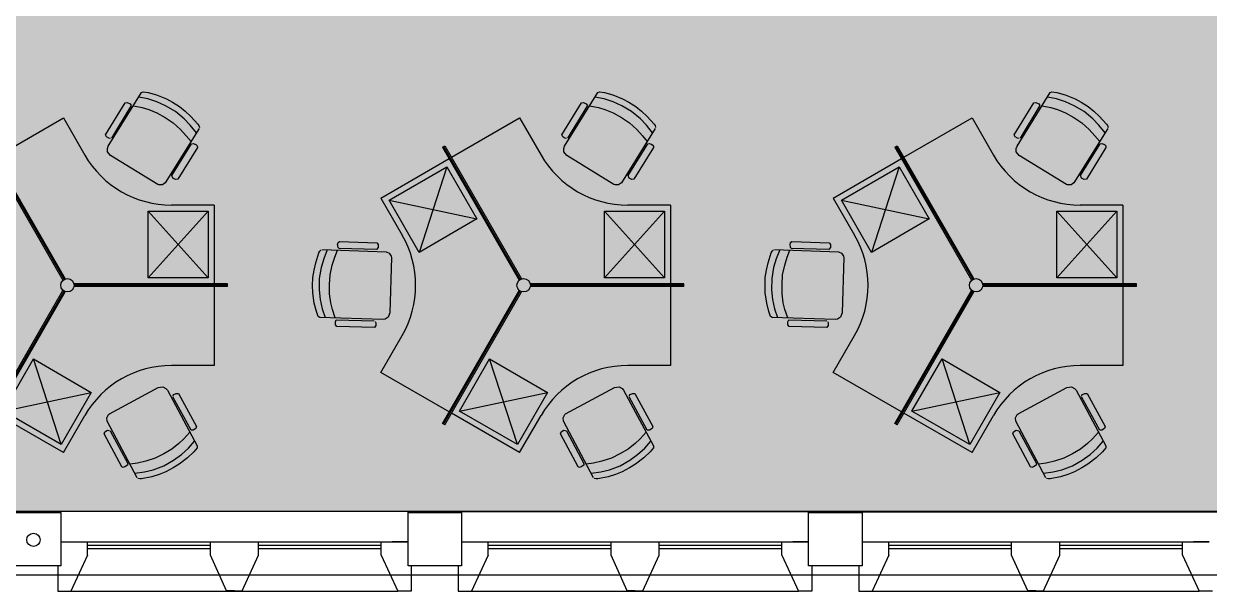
# Model space of a CAD drawing. Header units: millimetres. Extents: x -48614 to 110435, y -11020 to 74943.
# Drawn here: x -14606 to -5728, y -10109 to -5862 of the extents above; entities that cross this region are included whole.
import ezdxf

# ---------------------------------------------------------------- set-up
doc = ezdxf.new("R2010")
doc.units = ezdxf.units.MM
for name, color, linetype in [('COLUMNS_P5', 5, 'Continuous'), ('FURNITURE', 40, 'Continuous'), ('GROS$', 1, 'Continuous'), ('HL-TMP', 7, 'Continuous'), ('RM$', 5, 'Continuous'), ('WA_EXT', 7, 'Continuous'), ('WN', 4, 'Continuous')]:
    doc.layers.add(name, color=color, linetype=linetype)

msp = doc.modelspace()

# ---------------------------------------------------------------- hatches: boundary and pattern name
at = {"layer": 'HL-TMP', "true_color": 0x333333}
h = msp.add_hatch(color=250, dxfattribs=at)
h.paths.add_polyline_path([(-25127.7, 27580.8), (-25227.7, 27580.8), (-25227.7, 27980.8), (-25127.7, 27980.8), (-25127.7, 30580.8), (-25227.7, 30580.8), (-25227.7, 30980.8), (-24952.7, 30980.8), (-24952.7, 33580.8), (-25227.7, 33580.8), (-25227.7, 33980.8), (-25127.7, 33980.8), (-25127.7, 36580.8), (-26427.7, 36580.8), (-26427.7, 34598), (-26327.7, 34598), (-26327.7, 34198), (-26610.6, 33915.2), (-26681.3, 33985.9), (-27482.7, 33184.4), (-27412, 33113.7), (-27694.9, 32830.8), (-28094.9, 32830.8), (-28094.9, 32930.8), (-29260.6, 32930.8), (-29260.6, 32774.3), (-29313.5, 31773.6), (-29319.4, 31716), (-29477.7, 30723.9), (-29524.2, 30556.5), (-29560.3, 30566.6), (-29617.9, 30580.8), (-30010.3, 29262.6), (-30094.6, 29044), (-30765.4, 27670.8), (-31577.7, 27670.9), (-35227.7, 27670.9), (-35227.7, 27580.8), (-35302.7, 27580.8), (-35302.7, 24980.8), (-35227.7, 24980.8), (-35227.7, 24580.8), (-35402.7, 24580.8), (-35402.7, 21980.8), (-35227.7, 21980.8), (-35227.7, 21580.8), (-35302.7, 21580.8), (-35302.7, 18980.8), (-35227.7, 18980.8), (-35227.7, 18863.3), (-32863.2, 18863.3), (-32790.7, 18935.8), (-32438.7, 18935.8), (-32438.7, 18890.8), (-31992.7, 18890.8), (-31992.7, 18915.8), (-28562.7, 18915.8), (-28562.7, 18890.8), (-28116.7, 18890.8), (-28116.7, 18935.8), (-27764.7, 18935.8), (-27692.2, 18863.3), (-25227.7, 18863.3), (-25227.7, 18980.8), (-25127.7, 18980.8), (-25127.7, 21580.8), (-25227.7, 21580.8), (-25227.7, 21980.8), (-25127.7, 21980.8), (-25127.7, 24580.8), (-25227.7, 24580.8), (-25227.7, 24980.8), (-25127.7, 24980.8)], flags=0)
h.paths.add_polyline_path([(18272.3, -5493.2), (18272.3, -4703.2), (19322.3, -4703.2), (22872.3, -4703.2), (22872.3, -2419.2), (22772.3, -2419.2), (22772.3, -1976.2), (22772.3, -1886.2), (22772.3, -519.2), (22772.3, 580.8), (22772.3, 946.8), (22763.8, 4454.5), (22762.3, 5080.8), (22762.3, 5458.8), (22762.3, 8080.8), (22772.3, 8080.8), (22772.3, 8510.8), (21492.3, 8510.8), (21492.3, 8380.8), (21272.3, 8380.8), (21272.3, 9755.8), (17912.3, 9755.8), (17912.3, 5225.8), (17212.3, 5225.8), (17212.3, 5080.8), (17212.3, 3085.8), (15722.3, 3085.8), (15722.3, -3094.2), (15272.3, -3094.2), (12362.3, -3094.2), (9327.3, -3094.2), (3582.3, -3094.2), (3582.3, -3981.7), (4783.3, -3981.7), (4783.3, -5174.2), (5507.3, -5174.2), (6517.3, -5174.2), (6517.3, -9509.2), (18272.3, -9509.2)], flags=0)
h.paths.add_polyline_path([(1917.3, 52870.8), (1917.3, 52980.8), (1917.3, 54725.8), (-3972.7, 54725.8), (-3972.7, 52980.8), (-4407.7, 52980.8), (-4407.7, 44280.8), (-3972.7, 44280.8), (-3972.7, 41080.8), (1917.3, 41080.8)], flags=0)
h.paths.add_polyline_path([(12172.3, 53580.8), (12562.3, 53580.8), (12562.3, 54780.8), (11022.3, 54780.8), (7932.3, 54780.8), (5172.3, 54780.8), (5172.3, 55000.8), (5172.3, 57580.8), (5027.3, 57580.8), (5027.3, 56975.8), (5027.3, 56370.8), (3649.8, 56370.8), (2272.3, 56370.8), (2272.3, 54725.8), (2027.3, 54725.8), (2027.3, 52980.8), (3172.3, 52980.8), (3172.3, 53580.8), (3772.3, 53580.8), (3772.3, 52980.8), (4582.3, 52980.8), (4582.3, 52640.8), (4582.3, 44610.8), (7012.3, 44610.8), (7012.3, 42150.8), (7012.3, 41190.8), (8537.3, 41190.8), (8537.3, 49350.8), (7562.3, 49350.8), (7562.3, 52980.8), (12172.3, 52980.8)], flags=0)
h.paths.add_polyline_path([(-42887.7, 6715.8), (-47227.7, 6715.8), (-47227.7, 6580.8), (-47427.7, 6580.8), (-47427.7, 5280.8), (-44127.7, 5280.8), (-44127.7, 5395.8), (-44017.7, 5395.8), (-44017.7, 3330.8), (-44017.7, 630.8), (-44017.7, -664.2), (-41947.7, -664.2), (-40277.7, -664.2), (-40277.7, -569.2), (-40277.7, 2430.8), (-40277.7, 5380.8), (-42580.2, 5380.8), (-42887.7, 5380.8)], flags=0)
h.paths.add_polyline_path([(45417.3, 39580.8), (45172.3, 39580.8), (45172.3, 39725.8), (40672.3, 39725.8), (40672.3, 41080.8), (38172.3, 41080.8), (38062.3, 41080.8), (33772.3, 41080.8), (33172.3, 41080.8), (31772.3, 41080.8), (30172.3, 41080.8), (26272.3, 41080.8), (24497.3, 41080.8), (24497.3, 36980.8), (24672.3, 36980.8), (24672.3, 36690.8), (27922.3, 36690.8), (27922.3, 36980.8), (28522.3, 36980.8), (28522.3, 36690.8), (30733.6, 36690.8), (31772.3, 36690.8), (31772.3, 36980.8), (32172.3, 36980.8), (32172.3, 36835.8), (33172.3, 36835.8), (33172.3, 36980.8), (38172.3, 36980.8), (43472.3, 36980.8), (45172.3, 36980.8), (45172.3, 37430.8), (45417.3, 37430.8)], flags=0)
h.paths.add_polyline_path([(54472.3, 39951.2), (55614.6, 40616.7), (55614.6, 42326.8), (55614.6, 42597), (56378.3, 43041.9), (54357.3, 46510.8), (51587.2, 46510.8), (47549.9, 39580.8), (45527.3, 39580.8), (45527.3, 37430.8), (45772.3, 37430.8), (45772.3, 36980.8), (47549.9, 36980.8), (51587.2, 30050.8), (54357.3, 30050.8), (56378.3, 33519.8), (55614.6, 33964.7), (55614.6, 35634.9), (55614.6, 35944.9), (54472.3, 36610.4)], flags=0)
h.paths.add_polyline_path([(12272.3, 33580.8), (12272.3, 33980.8), (12872.3, 33980.8), (12872.3, 36580.8), (12272.3, 36580.8), (12272.3, 37180.8), (9672.3, 37180.8), (9672.3, 36580.8), (9272.3, 36580.8), (9272.3, 37180.8), (6672.3, 37180.8), (6672.3, 36580.8), (6372.3, 36580.8), (6372.3, 30730.8), (572.3, 30730.8), (572.3, 31465.2), (961.7, 31531.6), (730, 32890.7), (572.3, 32863.8), (572.3, 33680.8), (572.3, 34497.9), (572.3, 35896.4), (572.3, 36580.8), (272.3, 36580.8), (272.3, 37180.8), (-2327.7, 37180.8), (-2327.7, 36580.8), (-2627.7, 36580.8), (-2627.7, 35896.4), (-3017.1, 35830.1), (-2785.4, 34471), (-2785.4, 34471), (-2627.7, 34497.9), (-2627.7, 32863.8), (-2627.7, 31465.2), (-2627.7, 30730.8), (-8427.7, 30730.8), (-8427.7, 36580.8), (-14327.7, 36580.8), (-14327.7, 33980.8), (-14327.7, 27580.8), (-14582.7, 27580.8), (-14582.7, 24980.8), (-14327.7, 24980.8), (-14327.7, 24580.8), (-14582.7, 24580.8), (-14582.7, 21980.8), (-14327.7, 21980.8), (-14327.7, 21580.8), (-14582.7, 21580.8), (-14582.7, 18980.8), (-14327.7, 18980.8), (-14327.7, 18580.8), (-14582.7, 18580.8), (-14582.7, 15980.8), (-14327.7, 15980.8), (-14327.7, 15580.8), (-14582.7, 15580.8), (-14582.7, 12980.8), (-14327.7, 12980.8), (-14327.7, 12580.8), (-14927.7, 12580.8), (-14927.7, 12725.8), (-24627.7, 12725.8), (-24627.7, 12580.8), (-25227.7, 12580.8), (-25227.7, 12580.8), (-26502.7, 12580.8), (-26502.7, 9980.8), (-26327.7, 9980.8), (-21427.7, 9980.8), (-21427.7, 9870.8), (-21477.7, 9870.8), (-21477.7, 6825.8), (-21427.7, 6825.8), (-21427.7, 6735.8), (-21477.7, 6735.8), (-21477.7, 3835.8), (-20482.7, 3835.8), (-20482.7, 3115.8), (-17727.7, 3115.8), (-17727.7, 3195.8), (-17727.7, 10035.8), (-14327.7, 10035.8), (-14327.7, 8600.8), (-13277.7, 8600.8), (-13277.7, 8745.8), (-11997.7, 8745.8), (-11997.7, 8600.8), (-11057.8, 8600.8), (-11057.8, 8745.8), (-9577.7, 8745.8), (-9577.7, 8535.8), (-8527.7, 8535.8), (-8527.7, 7447.9), (-8477.7, 7447.9), (-8477.7, 5916.1), (-8527.7, 5916.1), (-8527.7, 5577.8), (-8477.7, 5577.8), (-8477.7, 4677.8), (-8527.7, 4677.8), (-8527.7, 4477.8), (-8477.7, 4477.8), (-8477.7, 3577.8), (-8527.7, 3577.8), (-8527.7, 3195.8), (-8417.7, 3195.8), (-5257.7, 3195.8), (-2377.7, 3195.8), (-2377.7, 3115.8), (322.3, 3115.8), (322.3, 3195.8), (3202.3, 3195.8), (3202.3, 3115.8), (6362.3, 3115.8), (6362.3, 7151.8), (17862.3, 7151.8), (17862.3, 9780.8), (15692.3, 9780.8), (15692.3, 9380.8), (15272.3, 9380.8), (15272.3, 9980.8), (12872.3, 9980.8), (12872.3, 9580.8), (12672.3, 9580.8), (12672.3, 9380.8), (12272.3, 9380.8), (12272.3, 9980.8), (9672.3, 9980.8), (9672.3, 9380.8), (9272.3, 9380.8), (9272.3, 9980.8), (6672.3, 9980.8), (6672.3, 9380.8), (6272.3, 9380.8), (6272.3, 9980.8), (3672.3, 9980.8), (3672.3, 9380.8), (3272.3, 9380.8), (3272.3, 9980.8), (672.3, 9980.8), (672.3, 9380.8), (272.3, 9380.8), (272.3, 9980.8), (-2327.7, 9980.8), (-2327.7, 9380.8), (-2727.7, 9380.8), (-2727.7, 9980.8), (-5327.7, 9980.8), (-5327.7, 9380.8), (-5727.7, 9380.8), (-5727.7, 9980.8), (-8327.7, 9980.8), (-8327.7, 9380.8), (-8727.7, 9380.8), (-8727.7, 9980.8), (-11327.7, 9980.8), (-11327.7, 9380.8), (-11727.7, 9380.8), (-11727.7, 9980.8), (15692.3, 9980.8), (15692.3, 9780.8), (17862.3, 9780.8), (21272.3, 9780.8), (21272.3, 9980.8), (21852.3, 9980.8), (23322.3, 9980.8), (24347.2, 9980.8), (24347.2, 12580.8), (24272.3, 12580.8), (24272.3, 12755.8), (23172.3, 12755.8), (23172.3, 12580.8), (22572.3, 12580.8), (22572.3, 12980.8), (23172.3, 12980.8), (23172.3, 12805.8), (24272.3, 12805.8), (24272.3, 12980.8), (24697.3, 12980.8), (24697.3, 12805.8), (26327.3, 12805.8), (26327.3, 13065.8), (26413.1, 13156.6), (26744.5, 13054.1), (26753.1, 13046), (27065.6, 13376.7), (26967.6, 13743.4), (27055.9, 13836.8), (27176.3, 13836.8), (27332.3, 13490.8), (27992.3, 13490.8), (28148.3, 13836.8), (28296.3, 13836.8), (28452.3, 13490.8), (29112.3, 13490.8), (29268.3, 13836.8), (29388.6, 13836.8), (29476.9, 13743.4), (29379, 13376.7), (29687.5, 13050.2), (29691.5, 13046), (29700.1, 13054.1), (30031.5, 13156.6), (30117.3, 13065.8), (30117.3, 12805.8), (31747.3, 12805.8), (31747.3, 12980.8), (32172.3, 12980.8), (32172.3, 12765.8), (33172.3, 12765.8), (33172.3, 15580.8), (22572.3, 15580.8), (22572.3, 15980.8), (22872.3, 15980.8), (22872.3, 18580.8), (22572.3, 18580.8), (22572.3, 18980.8), (22872.3, 18980.8), (22872.3, 21580.8), (22572.3, 21580.8), (22572.3, 21980.8), (22847.3, 21980.8), (22847.3, 24580.8), (15532.3, 24580.8), (15532.3, 33835.8), (12872.3, 33835.8), (12872.3, 33580.8), (12272.3, 33580.8), (12272.3, 30980.8), (12872.3, 30980.8), (12872.3, 30580.8), (12272.3, 30580.8), (12272.3, 27980.8), (12872.3, 27980.8), (12872.3, 27580.8), (12272.3, 27580.8), (12272.3, 24980.8), (12872.3, 24980.8), (12872.3, 24580.8), (12272.3, 24580.8), (12272.3, 21980.8), (12872.3, 21980.8), (12872.3, 21580.8), (12272.3, 21580.8), (12272.3, 18980.8), (12872.3, 18980.8), (12872.3, 18580.8), (12272.3, 18580.8), (12272.3, 15980.8), (12872.3, 15980.8), (12872.3, 15580.8), (12272.3, 15580.8), (12272.3, 12980.8), (12872.3, 12980.8), (12872.3, 12580.8), (12272.3, 12580.8)], flags=0)
h.paths.add_polyline_path([(322.3, 3070.8), (-2377.7, 3070.8), (-2377.7, 840.8), (-2377.7, -1759.2), (-2377.7, -3054.2), (322.3, -3054.2), (322.3, -359.2)], flags=0)
h.paths.add_polyline_path([(12272.3, 33580.8), (12272.3, 33980.8), (12872.3, 33980.8), (12872.3, 36580.8), (12272.3, 36580.8), (12272.3, 37180.8), (9672.3, 37180.8), (9672.3, 36580.8), (9272.3, 36580.8), (9272.3, 37180.8), (6672.3, 37180.8), (6672.3, 36580.8), (6372.3, 36580.8), (6372.3, 30730.8), (572.3, 30730.8), (572.3, 31465.2), (961.7, 31531.6), (730, 32890.7), (572.3, 32863.8), (572.3, 33680.8), (572.3, 34497.9), (572.3, 35896.4), (572.3, 36580.8), (272.3, 36580.8), (272.3, 37180.8), (-2327.7, 37180.8), (-2327.7, 36580.8), (-2627.7, 36580.8), (-2627.7, 35896.4), (-3017.1, 35830.1), (-2785.4, 34471), (-2785.4, 34471), (-2627.7, 34497.9), (-2627.7, 32863.8), (-2627.7, 31465.2), (-2627.7, 30730.8), (-8427.7, 30730.8), (-8427.7, 36580.8), (-14327.7, 36580.8), (-14327.7, 33980.8), (-14327.7, 27580.8), (-14582.7, 27580.8), (-14582.7, 24980.8), (-14327.7, 24980.8), (-14327.7, 24580.8), (-14582.7, 24580.8), (-14582.7, 21980.8), (-14327.7, 21980.8), (-14327.7, 21580.8), (-14582.7, 21580.8), (-14582.7, 18980.8), (-14327.7, 18980.8), (-14327.7, 18580.8), (-14582.7, 18580.8), (-14582.7, 15980.8), (-14327.7, 15980.8), (-14327.7, 15580.8), (-14582.7, 15580.8), (-14582.7, 12980.8), (-14327.7, 12980.8), (-14327.7, 12580.8), (-14927.7, 12580.8), (-14927.7, 12725.8), (-24627.7, 12725.8), (-24627.7, 12580.8), (-25227.7, 12580.8), (-25227.7, 12580.8), (-26502.7, 12580.8), (-26502.7, 9980.8), (-26327.7, 9980.8), (-21427.7, 9980.8), (-21427.7, 9870.8), (-21477.7, 9870.8), (-21477.7, 6825.8), (-21427.7, 6825.8), (-21427.7, 6735.8), (-21477.7, 6735.8), (-21477.7, 3835.8), (-20482.7, 3835.8), (-20482.7, 3115.8), (-17727.7, 3115.8), (-17727.7, 3195.8), (-17727.7, 10035.8), (-14327.7, 10035.8), (-14327.7, 8600.8), (-13277.7, 8600.8), (-13277.7, 8745.8), (-11997.7, 8745.8), (-11997.7, 8600.8), (-11057.8, 8600.8), (-11057.8, 8745.8), (-9577.7, 8745.8), (-9577.7, 8535.8), (-8527.7, 8535.8), (-8527.7, 7447.9), (-8477.7, 7447.9), (-8477.7, 5916.1), (-8527.7, 5916.1), (-8527.7, 5577.8), (-8477.7, 5577.8), (-8477.7, 4677.8), (-8527.7, 4677.8), (-8527.7, 4477.8), (-8477.7, 4477.8), (-8477.7, 3577.8), (-8527.7, 3577.8), (-8527.7, 3195.8), (-8417.7, 3195.8), (-5257.7, 3195.8), (-2377.7, 3195.8), (-2377.7, 3115.8), (322.3, 3115.8), (322.3, 3195.8), (3202.3, 3195.8), (3202.3, 3115.8), (6362.3, 3115.8), (6362.3, 7151.8), (17862.3, 7151.8), (17862.3, 9780.8), (15692.3, 9780.8), (15692.3, 9380.8), (15272.3, 9380.8), (15272.3, 9980.8), (12872.3, 9980.8), (12872.3, 9580.8), (12672.3, 9580.8), (12672.3, 9380.8), (12272.3, 9380.8), (12272.3, 9980.8), (9672.3, 9980.8), (9672.3, 9380.8), (9272.3, 9380.8), (9272.3, 9980.8), (6672.3, 9980.8), (6672.3, 9380.8), (6272.3, 9380.8), (6272.3, 9980.8), (3672.3, 9980.8), (3672.3, 9380.8), (3272.3, 9380.8), (3272.3, 9980.8), (672.3, 9980.8), (672.3, 9380.8), (272.3, 9380.8), (272.3, 9980.8), (-2327.7, 9980.8), (-2327.7, 9380.8), (-2727.7, 9380.8), (-2727.7, 9980.8), (-5327.7, 9980.8), (-5327.7, 9380.8), (-5727.7, 9380.8), (-5727.7, 9980.8), (-8327.7, 9980.8), (-8327.7, 9380.8), (-8727.7, 9380.8), (-8727.7, 9980.8), (-11327.7, 9980.8), (-11327.7, 9380.8), (-11727.7, 9380.8), (-11727.7, 9980.8), (15692.3, 9980.8), (15692.3, 9780.8), (17862.3, 9780.8), (21272.3, 9780.8), (21272.3, 9980.8), (21852.3, 9980.8), (23322.3, 9980.8), (24347.2, 9980.8), (24347.2, 12580.8), (24272.3, 12580.8), (24272.3, 12755.8), (23172.3, 12755.8), (23172.3, 12580.8), (22572.3, 12580.8), (22572.3, 12980.8), (23172.3, 12980.8), (23172.3, 12805.8), (24272.3, 12805.8), (24272.3, 12980.8), (24697.3, 12980.8), (24697.3, 12805.8), (26327.3, 12805.8), (26327.3, 13065.8), (26413.1, 13156.6), (26744.5, 13054.1), (26753.1, 13046), (27065.6, 13376.7), (26967.6, 13743.4), (27055.9, 13836.8), (27176.3, 13836.8), (27332.3, 13490.8), (27992.3, 13490.8), (28148.3, 13836.8), (28296.3, 13836.8), (28452.3, 13490.8), (29112.3, 13490.8), (29268.3, 13836.8), (29388.6, 13836.8), (29476.9, 13743.4), (29379, 13376.7), (29687.5, 13050.2), (29691.5, 13046), (29700.1, 13054.1), (30031.5, 13156.6), (30117.3, 13065.8), (30117.3, 12805.8), (31747.3, 12805.8), (31747.3, 12980.8), (32172.3, 12980.8), (32172.3, 12765.8), (33172.3, 12765.8), (33172.3, 15580.8), (22572.3, 15580.8), (22572.3, 15980.8), (22872.3, 15980.8), (22872.3, 18580.8), (22572.3, 18580.8), (22572.3, 18980.8), (22872.3, 18980.8), (22872.3, 21580.8), (22572.3, 21580.8), (22572.3, 21980.8), (22847.3, 21980.8), (22847.3, 24580.8), (15532.3, 24580.8), (15532.3, 33835.8), (12872.3, 33835.8), (12872.3, 33580.8), (12272.3, 33580.8), (12272.3, 30980.8), (12872.3, 30980.8), (12872.3, 30580.8), (12272.3, 30580.8), (12272.3, 27980.8), (12872.3, 27980.8), (12872.3, 27580.8), (12272.3, 27580.8), (12272.3, 24980.8), (12872.3, 24980.8), (12872.3, 24580.8), (12272.3, 24580.8), (12272.3, 21980.8), (12872.3, 21980.8), (12872.3, 21580.8), (12272.3, 21580.8), (12272.3, 18980.8), (12872.3, 18980.8), (12872.3, 18580.8), (12272.3, 18580.8), (12272.3, 15980.8), (12872.3, 15980.8), (12872.3, 15580.8), (12272.3, 15580.8), (12272.3, 12980.8), (12872.3, 12980.8), (12872.3, 12580.8), (12272.3, 12580.8)], flags=0)
h.paths.add_polyline_path([(54472.3, 39951.2), (55614.6, 40616.7), (55614.6, 42326.8), (55614.6, 42597), (56378.3, 43041.9), (54357.3, 46510.8), (51587.2, 46510.8), (47549.9, 39580.8), (45527.3, 39580.8), (45527.3, 37430.8), (45772.3, 37430.8), (45772.3, 36980.8), (47549.9, 36980.8), (51587.2, 30050.8), (54357.3, 30050.8), (56378.3, 33519.8), (55614.6, 33964.7), (55614.6, 35634.9), (55614.6, 35944.9), (54472.3, 36610.4)], flags=0)
h.paths.add_polyline_path([(-2582.7, -5289.2), (-4187.7, -5289.2), (-5147.7, -5289.2), (-5147.7, -3094.2), (-8637.7, -3094.2), (-8637.7, 2265.8), (-14417.7, 2265.8), (-14417.7, 205.8), (-13197.7, 205.8), (-13197.7, 415.8), (-11382.7, 415.8), (-11382.7, -3094.2), (-11642.7, -3094.2), (-13137.7, -3094.2), (-13137.7, -1629.2), (-13137.7, 50.8), (-14417.7, 50.8), (-14417.7, -3094.2), (-17727.7, -3094.2), (-17727.7, -1749.2), (-17727.7, 3070.8), (-20482.7, 3070.8), (-20482.7, 1567.8), (-20482.7, 690.8), (-20482.7, -2264.2), (-21427.7, -2264.2), (-24827.7, -2264.2), (-24827.7, -5174.2), (-21427.7, -5174.2), (-20482.7, -5174.2), (-20482.7, -9509.2), (-17727.7, -9509.2), (-17727.7, -9299.2), (-17327.7, -9299.2), (-17327.7, -9509.2), (-5572.7, -9509.3), (-5572.7, -6519.2), (-5472.7, -6519.2), (-2582.7, -6519.2)], flags=0)
h.paths.add_polyline_path([(-42887.7, 6715.8), (-47227.7, 6715.8), (-47227.7, 6580.8), (-47427.7, 6580.8), (-47427.7, 5280.8), (-44127.7, 5280.8), (-44127.7, 5395.8), (-44017.7, 5395.8), (-44017.7, 3330.8), (-44017.7, 630.8), (-44017.7, -664.2), (-41947.7, -664.2), (-40277.7, -664.2), (-40277.7, -569.2), (-40277.7, 2430.8), (-40277.7, 5380.8), (-42580.2, 5380.8), (-42887.7, 5380.8)], flags=0)

# ---------------------------------------------------------------- linework, layer by layer
at = {"layer": 'COLUMNS_P5', "linetype": 'Continuous', "lineweight": -3}
for points in [[(-14327.7, -9519.2), (-14327.7, -9919.2), (-14727.7, -9919.2), (-14727.7, -9519.2)], [(-11327.7, -9519.2), (-11327.7, -9919.2), (-11727.7, -9919.2), (-11727.7, -9519.2)], [(-8727.7, -9519.2), (-8327.7, -9519.2), (-8327.7, -9919.2), (-8727.7, -9919.2)]]:
    msp.add_lwpolyline(points, close=True, dxfattribs=at)
msp.add_circle((-14532.8, -9724.3), 50, dxfattribs=at)
at = {"layer": 'FURNITURE'}
for p, q in [((-13972, -6778.1), (-13723.4, -6377.1)), ((-13723.4, -6377.1), (-13711.1, -6370.1)), ((-13711.1, -6370.1), (-13672.5, -6376.7)), ((-13672.5, -6376.7), (-13611, -6394.2)), ((-10555.5, -6778.1), (-10307, -6377.1)), ((-10307, -6377.1), (-10294.7, -6370.1)), ((-10294.7, -6370.1), (-10256, -6376.7)), ((-10256, -6376.7), (-10194.6, -6394.2)), ((-7167.6, -6778.1), (-6919.1, -6377.1)), ((-6919.1, -6377.1), (-6906.8, -6370.1)), ((-6906.8, -6370.1), (-6868.1, -6376.7)), ((-6868.1, -6376.7), (-6806.7, -6394.2)), ((-13993.4, -6693), (-13845.4, -6453.1)), ((-13801.3, -6474.7), (-13949.3, -6717.4)), ((-13845.4, -6453.1), (-13830.2, -6450.1)), ((-13830.2, -6450.1), (-13809.4, -6461.6)), ((-13809.4, -6461.6), (-13801.3, -6474.7)), ((-13784.7, -6475.8), (-13718.2, -6488.9)), ((-13676.1, -6424.5), (-13744.6, -6411)), ((-13608.2, -6446.7), (-13676.1, -6424.5)), ((-13611, -6394.2), (-13537.1, -6424.5)), ((-13542.7, -6476.2), (-13608.2, -6446.7)), ((-13470, -6519.1), (-13542.7, -6476.2)), ((-13537.1, -6424.5), (-13490.5, -6449)), ((-13490.5, -6449), (-13437.9, -6481.6)), ((-10577, -6693), (-10429, -6453.1)), ((-10384.9, -6474.7), (-10532.9, -6717.4)), ((-10429, -6453.1), (-10413.8, -6450.1)), ((-10413.8, -6450.1), (-10392.9, -6461.6)), ((-10392.9, -6461.6), (-10384.9, -6474.7)), ((-10368.3, -6475.8), (-10301.7, -6488.9)), ((-10259.7, -6424.5), (-10328.2, -6411)), ((-10191.8, -6446.7), (-10259.7, -6424.5)), ((-10194.6, -6394.2), (-10120.7, -6424.5)), ((-10126.3, -6476.2), (-10191.8, -6446.7)), ((-10053.5, -6519.1), (-10126.3, -6476.2)), ((-10120.7, -6424.5), (-10074.1, -6449)), ((-10074.1, -6449), (-10021.5, -6481.6)), ((-7189.1, -6693), (-7041.1, -6453.1)), ((-6997, -6474.7), (-7145, -6717.4)), ((-7041.1, -6453.1), (-7025.9, -6450.1)), ((-7025.9, -6450.1), (-7005, -6461.6)), ((-7005, -6461.6), (-6997, -6474.7)), ((-6980.4, -6475.8), (-6913.8, -6488.9)), ((-6871.8, -6424.5), (-6940.3, -6411)), ((-6803.9, -6446.7), (-6871.8, -6424.5)), ((-6806.7, -6394.2), (-6732.8, -6424.5)), ((-6738.4, -6476.2), (-6803.9, -6446.7)), ((-6665.6, -6519.1), (-6738.4, -6476.2)), ((-6732.8, -6424.5), (-6686.2, -6449)), ((-6686.2, -6449), (-6633.6, -6481.6)), ((-14819.7, -6861.5), (-14308.7, -6566.5)), ((-14308.7, -6566.5), (-14148.4, -6844.2)), ((-13718.2, -6488.9), (-13669.8, -6503.4)), ((-13669.8, -6503.4), (-13608.1, -6528.4)), ((-13608.1, -6528.4), (-13546.5, -6564.3)), ((-13546.5, -6564.3), (-13486.9, -6603.4)), ((-13404.1, -6573.1), (-13470, -6519.1)), ((-13437.9, -6481.6), (-13395.6, -6516.6)), ((-13395.6, -6516.6), (-13353.7, -6555.8)), ((-13353.7, -6555.8), (-13300.8, -6612.8)), ((-11403.3, -6861.5), (-10892.3, -6566.5)), ((-10892.3, -6566.5), (-10732, -6844.2)), ((-10301.7, -6488.9), (-10253.4, -6503.4)), ((-10253.4, -6503.4), (-10191.7, -6528.4)), ((-10191.7, -6528.4), (-10130.1, -6564.3)), ((-10130.1, -6564.3), (-10070.5, -6603.4)), ((-9987.7, -6573.1), (-10053.5, -6519.1)), ((-10021.5, -6481.6), (-9979.2, -6516.6)), ((-9979.2, -6516.6), (-9937.3, -6555.8)), ((-9937.3, -6555.8), (-9884.4, -6612.8)), ((-8015.4, -6861.5), (-7504.4, -6566.5)), ((-7504.4, -6566.5), (-7344.1, -6844.2)), ((-6913.8, -6488.9), (-6865.5, -6503.4)), ((-6865.5, -6503.4), (-6803.8, -6528.4)), ((-6803.8, -6528.4), (-6742.2, -6564.3)), ((-6742.2, -6564.3), (-6682.6, -6603.4)), ((-6599.8, -6573.1), (-6665.6, -6519.1)), ((-6633.6, -6481.6), (-6591.3, -6516.6)), ((-6591.3, -6516.6), (-6549.4, -6555.8)), ((-6549.4, -6555.8), (-6496.5, -6612.8)), ((-13292.6, -6646.1), (-13545.4, -7052.7)), ((-13486.9, -6603.4), (-13431.6, -6653.1)), ((-13431.6, -6653.1), (-13387.9, -6700)), ((-13358.8, -6621), (-13404.1, -6573.1)), ((-13312.7, -6678.5), (-13358.8, -6621)), ((-13300.8, -6612.8), (-13294.3, -6623.9)), ((-13294.3, -6623.9), (-13290.4, -6639.2)), ((-9876.2, -6646.1), (-10128.9, -7052.7)), ((-10070.5, -6603.4), (-10015.2, -6653.1)), ((-10015.2, -6653.1), (-9971.5, -6700)), ((-9942.4, -6621), (-9987.7, -6573.1)), ((-9896.3, -6678.5), (-9942.4, -6621)), ((-9884.4, -6612.8), (-9877.9, -6623.9)), ((-9877.9, -6623.9), (-9873.9, -6639.2)), ((-6488.3, -6646.1), (-6741, -7052.7)), ((-6682.6, -6603.4), (-6627.3, -6653.1)), ((-6627.3, -6653.1), (-6583.6, -6700)), ((-6554.5, -6621), (-6599.8, -6573.1)), ((-6508.4, -6678.5), (-6554.5, -6621)), ((-6496.5, -6612.8), (-6490, -6623.9)), ((-6490, -6623.9), (-6486, -6639.2)), ((-13985.4, -6708.9), (-13993.4, -6693)), ((-13968.8, -6719.1), (-13985.4, -6708.9)), ((-13956.7, -6721.2), (-13968.8, -6719.1)), ((-13387.9, -6700), (-13352.8, -6743.3)), ((-10568.9, -6708.9), (-10577, -6693)), ((-10552.4, -6719.1), (-10568.9, -6708.9)), ((-10540.3, -6721.2), (-10552.4, -6719.1)), ((-9971.5, -6700), (-9936.4, -6743.3)), ((-7181, -6708.9), (-7189.1, -6693)), ((-7164.5, -6719.1), (-7181, -6708.9)), ((-7152.4, -6721.2), (-7164.5, -6719.1)), ((-6583.6, -6700), (-6548.5, -6743.3)), ((-14887, -6784.9), (-14312, -7780.9)), ((-14878.4, -6779.9), (-14303.4, -7775.9)), ((-14869.7, -6774.9), (-14294.7, -7770.9)), ((-13978.5, -6794.5), (-13972, -6778.1)), ((-13977, -6820.7), (-13978.5, -6794.5)), ((-13955.5, -6848), (-13977, -6820.7)), ((-13495.8, -6998.3), (-13348.7, -6760.7)), ((-13305.5, -6787.5), (-13452.6, -7025)), ((-13348.7, -6760.7), (-13337.6, -6757)), ((-13337.6, -6757), (-13316.3, -6766.1)), ((-13320.4, -6763.3), (-13307.1, -6775.9)), ((-13307.1, -6775.9), (-13305.5, -6787.5)), ((-11470.6, -6784.9), (-11453.3, -6774.9)), ((-11470.6, -6784.9), (-10895.6, -7780.9)), ((-11461.9, -6779.9), (-10886.9, -7775.9)), ((-11453.3, -6774.9), (-10878.3, -7770.9)), ((-10562.1, -6794.5), (-10555.5, -6778.1)), ((-10560.6, -6820.7), (-10562.1, -6794.5)), ((-10539.1, -6848), (-10560.6, -6820.7)), ((-10079.4, -6998.3), (-9932.3, -6760.7)), ((-9889.1, -6787.5), (-10036.2, -7025)), ((-9932.3, -6760.7), (-9921.2, -6757)), ((-9921.2, -6757), (-9899.9, -6766.1)), ((-9904, -6763.3), (-9890.7, -6775.9)), ((-9890.7, -6775.9), (-9889.1, -6787.5)), ((-8082.7, -6784.9), (-8065.4, -6774.9)), ((-8082.7, -6784.9), (-7507.7, -7780.9)), ((-8074, -6779.9), (-7499, -7775.9)), ((-8065.4, -6774.9), (-7490.4, -7770.9)), ((-7174.2, -6794.5), (-7167.6, -6778.1)), ((-7172.7, -6820.7), (-7174.2, -6794.5)), ((-7151.2, -6848), (-7172.7, -6820.7)), ((-6691.5, -6998.3), (-6544.4, -6760.7)), ((-6501.2, -6787.5), (-6648.3, -7025)), ((-6544.4, -6760.7), (-6533.3, -6757)), ((-6533.3, -6757), (-6512, -6766.1)), ((-6516.1, -6763.3), (-6502.8, -6775.9)), ((-6502.8, -6775.9), (-6501.2, -6787.5)), ((-13602.1, -7066), (-13955.5, -6848)), ((-11931.5, -7166.5), (-11420.6, -6871.5)), ((-10185.7, -7066), (-10539.1, -6848)), ((-8543.6, -7166.5), (-8032.7, -6871.5)), ((-6797.8, -7066), (-7151.2, -6848)), ((-13488.7, -7016.5), (-13495.8, -6998.3)), ((-11870.1, -7183), (-11437.1, -6933)), ((-11437.1, -6933), (-11645.1, -7572.7)), ((-11437.1, -6933), (-11212.1, -7322.7)), ((-10072.2, -7016.5), (-10079.4, -6998.3)), ((-8482.2, -7183), (-8049.2, -6933)), ((-8049.2, -6933), (-8257.2, -7572.7)), ((-8049.2, -6933), (-7824.2, -7322.7)), ((-6684.3, -7016.5), (-6691.5, -6998.3)), ((-13593.6, -7068.6), (-13602.1, -7066)), ((-13567.3, -7067.1), (-13593.6, -7068.6)), ((-13545.4, -7052.7), (-13567.3, -7067.1)), ((-13467.8, -7028.1), (-13488.7, -7016.5)), ((-13452.6, -7025), (-13467.8, -7028.1)), ((-10177.2, -7068.6), (-10185.7, -7066)), ((-10150.9, -7067.1), (-10177.2, -7068.6)), ((-10128.9, -7052.7), (-10150.9, -7067.1)), ((-10051.4, -7028.1), (-10072.2, -7016.5)), ((-10036.2, -7025), (-10051.4, -7028.1)), ((-6789.3, -7068.6), (-6797.8, -7066)), ((-6763, -7067.1), (-6789.3, -7068.6)), ((-6741, -7052.7), (-6763, -7067.1)), ((-6663.5, -7028.1), (-6684.3, -7016.5)), ((-6648.3, -7025), (-6663.5, -7028.1)), ((-11931.5, -7166.5), (-11771.3, -7444.2)), ((-11870.1, -7183), (-11212.1, -7322.7)), ((-11645.1, -7572.7), (-11870.1, -7183)), ((-8543.6, -7166.5), (-8383.4, -7444.2)), ((-8482.2, -7183), (-7824.2, -7322.7)), ((-8257.2, -7572.7), (-8482.2, -7183)), ((-13223.4, -7264.2), (-13673.4, -7764.2)), ((-13223.4, -7764.2), (-13673.4, -7264.2)), ((-13673.4, -7764.2), (-13673.4, -7264.2)), ((-13673.4, -7264.2), (-13223.4, -7264.2)), ((-13178.4, -7219.2), (-13498.9, -7219.2)), ((-13223.4, -7264.2), (-13223.4, -7764.2)), ((-13178.4, -7219.2), (-13178.4, -7809.2)), ((-9806.9, -7264.2), (-10256.9, -7764.2)), ((-9806.9, -7764.2), (-10256.9, -7264.2)), ((-10256.9, -7264.2), (-9806.9, -7264.2)), ((-10256.9, -7764.2), (-10256.9, -7264.2)), ((-9761.9, -7219.2), (-10082.5, -7219.2)), ((-9806.9, -7264.2), (-9806.9, -7764.2)), ((-9761.9, -7219.2), (-9761.9, -7809.2)), ((-6419, -7764.2), (-6869, -7264.2)), ((-6419, -7264.2), (-6869, -7764.2)), ((-6869, -7264.2), (-6419, -7264.2)), ((-6869, -7764.2), (-6869, -7264.2)), ((-6374, -7219.2), (-6694.6, -7219.2)), ((-6419, -7264.2), (-6419, -7764.2)), ((-6374, -7219.2), (-6374, -7809.2)), ((-11212.1, -7322.7), (-11645.1, -7572.7)), ((-7824.2, -7322.7), (-8257.2, -7572.7)), ((-12255.3, -7517.5), (-12251, -7499.7)), ((-12252.1, -7535.6), (-12254.9, -7512.5)), ((-12243.4, -7543.3), (-12252.1, -7535.6)), ((-12251, -7499.7), (-12241.8, -7492.5)), ((-11964.1, -7551.9), (-12243.4, -7543.3)), ((-12241.8, -7492.5), (-11962.5, -7501.1)), ((-11951.9, -7536.6), (-11964.1, -7551.9)), ((-11962.5, -7501.1), (-11952.3, -7512.7)), ((-11952.3, -7512.7), (-11951.9, -7536.6)), ((-8867.4, -7517.5), (-8863.1, -7499.7)), ((-8864.2, -7535.6), (-8867, -7512.5)), ((-8855.5, -7543.3), (-8864.2, -7535.6)), ((-8863.1, -7499.7), (-8853.9, -7492.5)), ((-8576.2, -7551.9), (-8855.5, -7543.3)), ((-8853.9, -7492.5), (-8574.6, -7501.1)), ((-8564, -7536.6), (-8576.2, -7551.9)), ((-8574.6, -7501.1), (-8564.4, -7512.7)), ((-8564.4, -7512.7), (-8564, -7536.6)), ((-12418.4, -7650.1), (-12395.4, -7575.8)), ((-12395.4, -7575.8), (-12389.1, -7564.6)), ((-12389.1, -7564.6), (-12377.8, -7553.5)), ((-12359.3, -7621.9), (-12378.2, -7685.1)), ((-12370.7, -7552), (-11892.2, -7567.6)), ((-12332.6, -7553.2), (-12359.3, -7621.9)), ((-12295.1, -7668.9), (-12276.3, -7607.6)), ((-12276.3, -7607.6), (-12256.5, -7555.6)), ((-11892.2, -7567.6), (-11868.7, -7579.5)), ((-11868.7, -7579.5), (-11854.3, -7601.5)), ((-11852.3, -7610.1), (-11864.4, -8025.2)), ((-11854.3, -7601.5), (-11852.3, -7610.1)), ((-9030.5, -7650.1), (-9007.5, -7575.8)), ((-9007.5, -7575.8), (-9001.2, -7564.6)), ((-9001.2, -7564.6), (-8989.9, -7553.5)), ((-8971.4, -7621.9), (-8990.3, -7685.1)), ((-8982.8, -7552), (-8504.3, -7567.6)), ((-8944.7, -7553.2), (-8971.4, -7621.9)), ((-8907.2, -7668.9), (-8888.4, -7607.6)), ((-8888.4, -7607.6), (-8868.6, -7555.6)), ((-8504.3, -7567.6), (-8480.8, -7579.5)), ((-8480.8, -7579.5), (-8466.4, -7601.5)), ((-8464.4, -7610.1), (-8476.5, -8025.2)), ((-8466.4, -7601.5), (-8464.4, -7610.1)), ((-12440.5, -7760.1), (-12431.4, -7706)), ((-12431.4, -7706), (-12418.4, -7650.1)), ((-12378.2, -7685.1), (-12392, -7769.1)), ((-12310.5, -7741.6), (-12295.1, -7668.9)), ((-9052.6, -7760.1), (-9043.5, -7706)), ((-9043.5, -7706), (-9030.5, -7650.1)), ((-8990.3, -7685.1), (-9004.1, -7769.1)), ((-8922.6, -7741.6), (-8907.2, -7668.9)), ((-13078.4, -7809.2), (-14228.4, -7809.2)), ((-13223.4, -7764.2), (-13673.4, -7764.2)), ((-13078.4, -7829.2), (-13078.4, -7809.2)), ((-12442.4, -7822), (-12440.5, -7760.1)), ((-12392, -7769.1), (-12392.8, -7853.5)), ((-12314.6, -7812.8), (-12310.5, -7741.6)), ((-9661.9, -7809.2), (-10811.9, -7809.2)), ((-9806.9, -7764.2), (-10256.9, -7764.2)), ((-9661.9, -7829.2), (-9661.9, -7809.2)), ((-9054.5, -7822), (-9052.6, -7760.1)), ((-9004.1, -7769.1), (-9004.9, -7853.5)), ((-8926.7, -7812.8), (-8922.6, -7741.6)), ((-6274, -7809.2), (-7424, -7809.2)), ((-6419, -7764.2), (-6869, -7764.2)), ((-6274, -7829.2), (-6274, -7809.2)), ((-14887, -8853.4), (-14312, -7857.5)), ((-14878.4, -8858.4), (-14303.4, -7862.5)), ((-14869.7, -8863.4), (-14294.7, -7867.5)), ((-13078.4, -7819.2), (-14228.4, -7819.2)), ((-13078.4, -7829.2), (-14228.4, -7829.2)), ((-13178.4, -7829.2), (-13178.4, -8419.2)), ((-12440.3, -7874.6), (-12442.4, -7822)), ((-12429.6, -7953.7), (-12440.3, -7874.6)), ((-12392.8, -7853.5), (-12385.6, -7925)), ((-12314.9, -7884.1), (-12314.6, -7812.8)), ((-12305.7, -7950), (-12314.9, -7884.1)), ((-11470.6, -8853.4), (-10895.6, -7857.5)), ((-11461.9, -8858.4), (-10886.9, -7862.5)), ((-11453.3, -8863.4), (-10878.3, -7867.5)), ((-9661.9, -7819.2), (-10811.9, -7819.2)), ((-9661.9, -7829.2), (-10811.9, -7829.2)), ((-9761.9, -7829.2), (-9761.9, -8419.2)), ((-9052.4, -7874.6), (-9054.5, -7822)), ((-9041.7, -7953.7), (-9052.4, -7874.6)), ((-9004.9, -7853.5), (-8997.7, -7925)), ((-8927, -7884.1), (-8926.7, -7812.8)), ((-8917.8, -7950), (-8927, -7884.1)), ((-8082.7, -8853.4), (-7507.7, -7857.5)), ((-8074, -8858.4), (-7499, -7862.5)), ((-8065.4, -8863.4), (-7490.4, -7867.5)), ((-6274, -7819.2), (-7424, -7819.2)), ((-6274, -7829.2), (-7424, -7829.2)), ((-6374, -7829.2), (-6374, -8419.2)), ((-12414.1, -8015.7), (-12429.6, -7953.7)), ((-12385.6, -7925), (-12370.9, -7994.9)), ((-12294.1, -7999.2), (-12305.7, -7950)), ((-9026.2, -8015.7), (-9041.7, -7953.7)), ((-8997.7, -7925), (-8983, -7994.9)), ((-8906.2, -7999.2), (-8917.8, -7950)), ((-12400.5, -8052.4), (-12414.1, -8015.7)), ((-12388.2, -8059.6), (-12400.5, -8052.4)), ((-11916.7, -8074.4), (-12388.2, -8059.6)), ((-12370.9, -7994.9), (-12348.3, -8061)), ((-12272.2, -8063.4), (-12294.1, -7999.2)), ((-12272.1, -8091.8), (-12264.8, -8078.2)), ((-12264.8, -8078.2), (-11980.6, -8085.1)), ((-11899.3, -8071.8), (-11916.7, -8074.4)), ((-11877.3, -8057.4), (-11899.3, -8071.8)), ((-11864.4, -8025.2), (-11877.3, -8057.4)), ((-9012.6, -8052.4), (-9026.2, -8015.7)), ((-9000.3, -8059.6), (-9012.6, -8052.4)), ((-8528.8, -8074.4), (-9000.3, -8059.6)), ((-8983, -7994.9), (-8960.4, -8061)), ((-8884.3, -8063.4), (-8906.2, -7999.2)), ((-8884.2, -8091.8), (-8876.9, -8078.2)), ((-8876.9, -8078.2), (-8592.7, -8085.1)), ((-8511.4, -8071.8), (-8528.8, -8074.4)), ((-8489.4, -8057.4), (-8511.4, -8071.8)), ((-8476.5, -8025.2), (-8489.4, -8057.4)), ((-12271.6, -8115.6), (-12272.1, -8091.8)), ((-12261.4, -8127.2), (-12271.6, -8115.6)), ((-11979.7, -8135.5), (-12261.4, -8127.2)), ((-11969.9, -8120.6), (-11979.7, -8135.5)), ((-11973.7, -8089.6), (-11969.3, -8101.1)), ((-11969.3, -8101.1), (-11969.9, -8120.6)), ((-8883.7, -8115.6), (-8884.2, -8091.8)), ((-8873.5, -8127.2), (-8883.7, -8115.6)), ((-8591.8, -8135.5), (-8873.5, -8127.2)), ((-8582, -8120.6), (-8591.8, -8135.5)), ((-8585.8, -8089.6), (-8581.4, -8101.1)), ((-8581.4, -8101.1), (-8582, -8120.6)), ((-11931.5, -8471.8), (-11771.3, -8194.2)), ((-8543.6, -8471.8), (-8383.4, -8194.2)), ((-14758.2, -8760.3), (-14533.2, -8370.6)), ((-14325.2, -9010.3), (-14533.2, -8370.6)), ((-14533.2, -8370.6), (-14100.2, -8620.6)), ((-13178.4, -8419.2), (-13498.9, -8419.2)), ((-11341.8, -8760.3), (-11116.8, -8370.6)), ((-10908.8, -9010.3), (-11116.8, -8370.6)), ((-11116.8, -8370.6), (-10683.8, -8620.6)), ((-9761.9, -8419.2), (-10082.5, -8419.2)), ((-7953.9, -8760.3), (-7728.9, -8370.6)), ((-7520.9, -9010.3), (-7728.9, -8370.6)), ((-7728.9, -8370.6), (-7295.9, -8620.6)), ((-6374, -8419.2), (-6694.6, -8419.2)), ((-11420.6, -8766.8), (-11931.5, -8471.8)), ((-8032.7, -8766.8), (-8543.6, -8471.8)), ((-13964.2, -8781.4), (-13598.7, -8584.3)), ((-13598.7, -8584.3), (-13564.4, -8579.3)), ((-13564.4, -8579.3), (-13540.9, -8591.2)), ((-13540.9, -8591.2), (-13530, -8605)), ((-13530, -8605), (-13307, -9020.8)), ((-10547.8, -8781.4), (-10182.3, -8584.3)), ((-10182.3, -8584.3), (-10147.9, -8579.3)), ((-10147.9, -8579.3), (-10124.4, -8591.2)), ((-10124.4, -8591.2), (-10113.5, -8605)), ((-10113.5, -8605), (-9890.6, -9020.8)), ((-7159.9, -8781.4), (-6794.4, -8584.3)), ((-6794.4, -8584.3), (-6760, -8579.3)), ((-6760, -8579.3), (-6736.5, -8591.2)), ((-6736.5, -8591.2), (-6725.6, -8605)), ((-6725.6, -8605), (-6502.7, -9020.8)), ((-14758.2, -8760.3), (-14100.2, -8620.6)), ((-14100.2, -8620.6), (-14325.2, -9010.3)), ((-13352.6, -8904.5), (-13488.7, -8655)), ((-13488.3, -8646.7), (-13480.5, -8637.2)), ((-13480.5, -8637.2), (-13463.3, -8628)), ((-13463.3, -8628), (-13445.6, -8629)), ((-13445.6, -8629), (-13311.8, -8877.1)), ((-11341.8, -8760.3), (-10683.8, -8620.6)), ((-10683.8, -8620.6), (-10908.8, -9010.3)), ((-9936.1, -8904.5), (-10072.3, -8655)), ((-10071.9, -8646.7), (-10064, -8637.2)), ((-10064, -8637.2), (-10046.9, -8628)), ((-10046.9, -8628), (-10029.1, -8629)), ((-10029.1, -8629), (-9895.4, -8877.1)), ((-7953.9, -8760.3), (-7295.9, -8620.6)), ((-7295.9, -8620.6), (-7520.9, -9010.3)), ((-6548.2, -8904.5), (-6684.4, -8655)), ((-6684, -8646.7), (-6676.1, -8637.2)), ((-6676.1, -8637.2), (-6659, -8628)), ((-6659, -8628), (-6641.2, -8629)), ((-6641.2, -8629), (-6507.5, -8877.1)), ((-14308.7, -9071.8), (-14819.7, -8776.8)), ((-14325.2, -9010.3), (-14758.2, -8760.3)), ((-13982.5, -8810.9), (-13970.7, -8787.5)), ((-13970.7, -8787.5), (-13964.2, -8781.4)), ((-10892.3, -9071.8), (-11403.3, -8776.8)), ((-10908.8, -9010.3), (-11341.8, -8760.3)), ((-10566.1, -8810.9), (-10554.3, -8787.5)), ((-10554.3, -8787.5), (-10547.8, -8781.4)), ((-7504.4, -9071.8), (-8015.4, -8776.8)), ((-7520.9, -9010.3), (-7953.9, -8760.3)), ((-7178.2, -8810.9), (-7166.4, -8787.5)), ((-7166.4, -8787.5), (-7159.9, -8781.4)), ((-14308.7, -9071.8), (-14148.4, -8794.2)), ((-13981.1, -8837.2), (-13982.5, -8810.9)), ((-13755.3, -9259.4), (-13981.1, -8837.2)), ((-13311.8, -8877.1), (-13316.8, -8891.8)), ((-11453.3, -8863.4), (-11470.6, -8853.4)), ((-10892.3, -9071.8), (-10732, -8794.2)), ((-10564.6, -8837.2), (-10566.1, -8810.9)), ((-10338.9, -9259.4), (-10564.6, -8837.2)), ((-9895.4, -8877.1), (-9900.3, -8891.8)), ((-8065.4, -8863.4), (-8082.7, -8853.4)), ((-7504.4, -9071.8), (-7344.1, -8794.2)), ((-7176.7, -8837.2), (-7178.2, -8810.9)), ((-6951, -9259.4), (-7176.7, -8837.2)), ((-6507.5, -8877.1), (-6512.4, -8891.8)), ((-14003.5, -8931.3), (-13998.5, -8916.7)), ((-13871.3, -9177.5), (-14003.5, -8931.3)), ((-13998.5, -8916.7), (-13978.1, -8904.4)), ((-13978.1, -8904.4), (-13958.7, -8907.3)), ((-13958.7, -8907.3), (-13826.6, -9153.5)), ((-13361.7, -8918.4), (-13406.4, -8969.4)), ((-13337.2, -8904.1), (-13352.6, -8904.5)), ((-13316.8, -8891.8), (-13337.2, -8904.1)), ((-10587.1, -8931.3), (-10582.1, -8916.7)), ((-10454.9, -9177.5), (-10587.1, -8931.3)), ((-10582.1, -8916.7), (-10561.7, -8904.4)), ((-10561.7, -8904.4), (-10542.3, -8907.3)), ((-10542.3, -8907.3), (-10410.1, -9153.5)), ((-9945.3, -8918.4), (-9990, -8969.4)), ((-9920.8, -8904.1), (-9936.1, -8904.5)), ((-9900.3, -8891.8), (-9920.8, -8904.1)), ((-7199.2, -8931.3), (-7194.2, -8916.7)), ((-7067, -9177.5), (-7199.2, -8931.3)), ((-7194.2, -8916.7), (-7173.8, -8904.4)), ((-7173.8, -8904.4), (-7154.4, -8907.3)), ((-7154.4, -8907.3), (-7022.2, -9153.5)), ((-6557.4, -8918.4), (-6602.1, -8969.4)), ((-6532.9, -8904.1), (-6548.2, -8904.5)), ((-6512.4, -8891.8), (-6532.9, -8904.1)), ((-13495.6, -9045), (-13557.5, -9080.4)), ((-13443.1, -9004.1), (-13495.6, -9045)), ((-13406.4, -8969.4), (-13443.1, -9004.1)), ((-13424.8, -9085.8), (-13371.7, -9038.1)), ((-13371.7, -9038.1), (-13325.7, -8985.5)), ((-13307.1, -9034.9), (-13332.1, -9065.1)), ((-13307, -9020.8), (-13307.1, -9034.9)), ((-10079.2, -9045), (-10141.1, -9080.4)), ((-10026.7, -9004.1), (-10079.2, -9045)), ((-9990, -8969.4), (-10026.7, -9004.1)), ((-10008.4, -9085.8), (-9955.2, -9038.1)), ((-9955.2, -9038.1), (-9909.3, -8985.5)), ((-9890.7, -9034.9), (-9915.7, -9065.1)), ((-9890.6, -9020.8), (-9890.7, -9034.9)), ((-6691.3, -9045), (-6753.2, -9080.4)), ((-6638.8, -9004.1), (-6691.3, -9045)), ((-6602.1, -8969.4), (-6638.8, -9004.1)), ((-6620.5, -9085.8), (-6567.3, -9038.1)), ((-6567.3, -9038.1), (-6521.4, -8985.5)), ((-6502.8, -9034.9), (-6527.8, -9065.1)), ((-6502.7, -9020.8), (-6502.8, -9034.9)), ((-13691.9, -9135.5), (-13754.4, -9149.9)), ((-13621.2, -9112.4), (-13691.9, -9135.5)), ((-13557.5, -9080.4), (-13621.2, -9112.4)), ((-13556.6, -9169.3), (-13483.2, -9127.7)), ((-13483.2, -9127.7), (-13424.8, -9085.8)), ((-13378, -9109.6), (-13441.2, -9158.4)), ((-13332.1, -9065.1), (-13378, -9109.6)), ((-10275.4, -9135.5), (-10338, -9149.9)), ((-10204.8, -9112.4), (-10275.4, -9135.5)), ((-10141.1, -9080.4), (-10204.8, -9112.4)), ((-10140.2, -9169.3), (-10066.8, -9127.7)), ((-10066.8, -9127.7), (-10008.4, -9085.8)), ((-9961.6, -9109.6), (-10024.7, -9158.4)), ((-9915.7, -9065.1), (-9961.6, -9109.6)), ((-6887.5, -9135.5), (-6950.1, -9149.9)), ((-6816.9, -9112.4), (-6887.5, -9135.5)), ((-6753.2, -9080.4), (-6816.9, -9112.4)), ((-6752.3, -9169.3), (-6678.9, -9127.7)), ((-6678.9, -9127.7), (-6620.5, -9085.8)), ((-6573.7, -9109.6), (-6636.8, -9158.4)), ((-6527.8, -9065.1), (-6573.7, -9109.6)), ((-13860.5, -9181.9), (-13871.3, -9177.5)), ((-13842.9, -9176.7), (-13860.5, -9181.9)), ((-13828.9, -9164.9), (-13847.4, -9178.8)), ((-13826.6, -9153.5), (-13828.9, -9164.9)), ((-13754.4, -9149.9), (-13809.4, -9158.7)), ((-13773.3, -9225.8), (-13700.5, -9214.6)), ((-13700.5, -9214.6), (-13636.3, -9199.3)), ((-13636.3, -9199.3), (-13556.6, -9169.3)), ((-13540.2, -9215.8), (-13591.7, -9234.9)), ((-13485.7, -9186.5), (-13540.2, -9215.8)), ((-13441.2, -9158.4), (-13485.7, -9186.5)), ((-10444.1, -9181.9), (-10454.9, -9177.5)), ((-10426.5, -9176.7), (-10444.1, -9181.9)), ((-10412.4, -9164.9), (-10431, -9178.8)), ((-10410.1, -9153.5), (-10412.4, -9164.9)), ((-10338, -9149.9), (-10392.9, -9158.7)), ((-10356.9, -9225.8), (-10284.1, -9214.6)), ((-10284.1, -9214.6), (-10219.9, -9199.3)), ((-10219.9, -9199.3), (-10140.2, -9169.3)), ((-10123.8, -9215.8), (-10175.2, -9234.9)), ((-10069.2, -9186.5), (-10123.8, -9215.8)), ((-10024.7, -9158.4), (-10069.2, -9186.5)), ((-7056.2, -9181.9), (-7067, -9177.5)), ((-7038.6, -9176.7), (-7056.2, -9181.9)), ((-7024.5, -9164.9), (-7043.1, -9178.8)), ((-7022.2, -9153.5), (-7024.5, -9164.9)), ((-6950.1, -9149.9), (-7005, -9158.7)), ((-6969, -9225.8), (-6896.2, -9214.6)), ((-6896.2, -9214.6), (-6832, -9199.3)), ((-6832, -9199.3), (-6752.3, -9169.3)), ((-6735.9, -9215.8), (-6787.3, -9234.9)), ((-6681.3, -9186.5), (-6735.9, -9215.8)), ((-6636.8, -9158.4), (-6681.3, -9186.5)), ((-13735.2, -9269), (-13750.5, -9264.7)), ((-13722.4, -9268.9), (-13735.2, -9269)), ((-13646.5, -9251.6), (-13722.4, -9268.9)), ((-13591.7, -9234.9), (-13646.5, -9251.6)), ((-10318.8, -9269), (-10334.1, -9264.7)), ((-10306, -9268.9), (-10318.8, -9269)), ((-10230.1, -9251.6), (-10306, -9268.9)), ((-10175.2, -9234.9), (-10230.1, -9251.6)), ((-6930.9, -9269), (-6946.2, -9264.7)), ((-6918.1, -9268.9), (-6930.9, -9269)), ((-6842.2, -9251.6), (-6918.1, -9268.9)), ((-6787.3, -9234.9), (-6842.2, -9251.6))]:
    msp.add_line(p, q, dxfattribs=at)
for centre in [(-14278.4, -7819.2), (-10861.9, -7819.2), (-7474, -7819.2)]:
    msp.add_circle(centre, 50, dxfattribs=at)
for centre, start, end in [((-13498.9, -6469.2), 210, 270), ((-10082.5, -6469.2), 210, 270), ((-6694.6, -6469.2), 210, 270), ((-12420.8, -7819.2), 330, 30), ((-9032.9, -7819.2), 330, 30), ((-13498.9, -9169.2), 90, 150), ((-10082.5, -9169.2), 90, 150), ((-6694.6, -9169.2), 90, 150)]:
    msp.add_arc(centre, 750, start, end, dxfattribs=at)
at = {"layer": 'GROS$'}
msp.add_lwpolyline([(-2582.7, -5289.2), (-2582.7, -6519.2), (-4672.7, -6519.2), (-4672.7, -6629.2), (-4622.7, -6629.2), (-4622.7, -6569.2), (-2582.7, -6569.2), (-2582.7, -9509.2), (-5472.7, -9509.2), (-5472.7, -6629.2), (-4672.7, -6629.2), (-4672.7, -6519.2), (-5572.7, -6519.2), (-5572.7, -9519.2), (-17327.7, -9509.2)], dxfattribs=at)
at = {"layer": 'GROS$', "linetype": 'Continuous', "flags": 128}
msp.add_lwpolyline([(15648.9, -9989.1), (-25065.3, -9989.1)], dxfattribs=at)
at = {"layer": 'RM$'}
msp.add_lwpolyline([(-17327.7, -9509.2), (-5572.7, -9509.3), (-5572.7, -6519.2), (-5472.7, -6519.2), (-2582.7, -6519.2), (-2582.7, -5289.2), (-4187.7, -5289.2), (-5147.7, -5289.2), (-5147.7, -3094.2), (-8637.7, -3094.2), (-8637.7, 2265.8), (-14417.7, 2265.8), (-14417.7, 205.8), (-13197.7, 205.8), (-13197.7, 415.8), (-11382.7, 415.8), (-11382.7, -3094.2), (-11642.7, -3094.2), (-13137.7, -3094.2), (-13137.7, -1629.2), (-13137.7, 50.8), (-14417.7, 50.8), (-14417.7, -3094.2), (-17727.7, -3094.2)], dxfattribs=at)
at = {"layer": 'WA_EXT'}
for p, q in [((-14327.7, -9509.2), (-11727.7, -9509.2)), ((-14327.7, -9519.2), (-14327.7, -9509.2)), ((-11727.7, -9519.2), (-11727.7, -9509.2)), ((-11327.7, -9509.2), (-8727.7, -9509.2)), ((-11327.7, -9519.2), (-11327.7, -9509.2)), ((-8727.7, -9519.2), (-8727.7, -9509.2)), ((-8327.7, -9519.2), (-8327.7, -9509.2)), ((-8327.7, -9509.2), (-5727.7, -9509.2)), ((-5727.7, -9519.2), (-5727.7, -9509.2))]:
    msp.add_line(p, q, dxfattribs=at)
at = {"layer": 'WA_EXT', "linetype": 'Continuous'}
for p, q in [((-14327.7, -9739.2), (-11727.7, -9739.2)), ((-14327.7, -9739.2), (-14127.7, -9739.2)), ((-14127.7, -9839.4), (-14127.7, -9739.2)), ((-13207.7, -9839.4), (-13207.7, -9739.2)), ((-12847.7, -9839.4), (-12847.7, -9739.2)), ((-11927.7, -9839.4), (-11927.7, -9739.2)), ((-11727.7, -9739.2), (-11845.9, -9739.2)), ((-11327.7, -9739.2), (-8727.7, -9739.2)), ((-11327.7, -9739.2), (-11127.7, -9739.2)), ((-11127.7, -9839.4), (-11127.7, -9739.2)), ((-10207.7, -9839.4), (-10207.7, -9739.2)), ((-9847.7, -9839.4), (-9847.7, -9739.2)), ((-8927.7, -9839.4), (-8927.7, -9739.2)), ((-8727.7, -9739.2), (-8845.9, -9739.2)), ((-8327.7, -9739.2), (-5727.7, -9739.2)), ((-8327.7, -9739.2), (-8127.7, -9739.2)), ((-8127.7, -9839.4), (-8127.7, -9739.2)), ((-7207.7, -9839.4), (-7207.7, -9739.2)), ((-6847.7, -9839.4), (-6847.7, -9739.2)), ((-5927.7, -9839.4), (-5927.7, -9739.2)), ((-5727.7, -9739.2), (-5845.9, -9739.2)), ((-14127.7, -9839.4), (-14251.7, -10109.3)), ((-13086.5, -10107.2), (-13207.7, -9839.4)), ((-12968.9, -10107.2), (-12847.7, -9839.4)), ((-11927.7, -9839.4), (-11803.7, -10109.3)), ((-11127.7, -9839.4), (-11251.7, -10109.3)), ((-10086.5, -10107.2), (-10207.7, -9839.4)), ((-9968.9, -10107.2), (-9847.7, -9839.4)), ((-8927.7, -9839.4), (-8803.7, -10109.3)), ((-8127.7, -9839.4), (-8251.7, -10109.3)), ((-7086.5, -10107.2), (-7207.7, -9839.4)), ((-6968.9, -10107.2), (-6847.7, -9839.4)), ((-5927.7, -9839.4), (-5803.7, -10109.3)), ((-14351.1, -9919.2), (-14351.1, -10109.3)), ((-11704.4, -9919.2), (-11704.4, -10109.3)), ((-11351.1, -9919.2), (-11351.1, -10109.3)), ((-8704.4, -9919.2), (-8704.4, -10109.3)), ((-8351.1, -9919.2), (-8351.1, -10109.3)), ((-14351.1, -10109.3), (-14251.7, -10109.3)), ((-13027.7, -10107.2), (-13086.5, -10107.2)), ((-13027.7, -10107.2), (-12968.9, -10107.2)), ((-11704.4, -10109.3), (-11803.7, -10109.3)), ((-11351.1, -10109.3), (-11251.7, -10109.3)), ((-10027.7, -10107.2), (-10086.5, -10107.2)), ((-10027.7, -10107.2), (-9968.9, -10107.2)), ((-8704.4, -10109.3), (-8803.7, -10109.3)), ((-8351.1, -10109.3), (-8251.7, -10109.3)), ((-7027.7, -10107.2), (-7086.5, -10107.2)), ((-7027.7, -10107.2), (-6968.9, -10107.2)), ((-5704.4, -10109.3), (-5803.7, -10109.3))]:
    msp.add_line(p, q, dxfattribs=at)
at = {"layer": 'WN', "linetype": 'Continuous'}
for p, q in [((-14127.7, -9764.2), (-13207.7, -9764.2)), ((-12847.7, -9764.2), (-11927.7, -9764.2)), ((-11127.7, -9764.2), (-10207.7, -9764.2)), ((-9847.7, -9764.2), (-8927.7, -9764.2)), ((-8127.7, -9764.2), (-7207.7, -9764.2)), ((-6847.7, -9764.2), (-5927.7, -9764.2)), ((-14127.7, -9789.2), (-13207.7, -9789.2)), ((-12847.7, -9789.2), (-11927.7, -9789.2)), ((-11127.7, -9789.2), (-10207.7, -9789.2)), ((-9847.7, -9789.2), (-8927.7, -9789.2)), ((-8127.7, -9789.2), (-7207.7, -9789.2)), ((-6847.7, -9789.2), (-5927.7, -9789.2)), ((-14251.7, -10109.3), (-11803.7, -10109.3)), ((-11251.7, -10109.3), (-8803.7, -10109.3)), ((-8251.7, -10109.3), (-5803.7, -10109.3))]:
    msp.add_line(p, q, dxfattribs=at)

doc.saveas('drawing.dxf')
